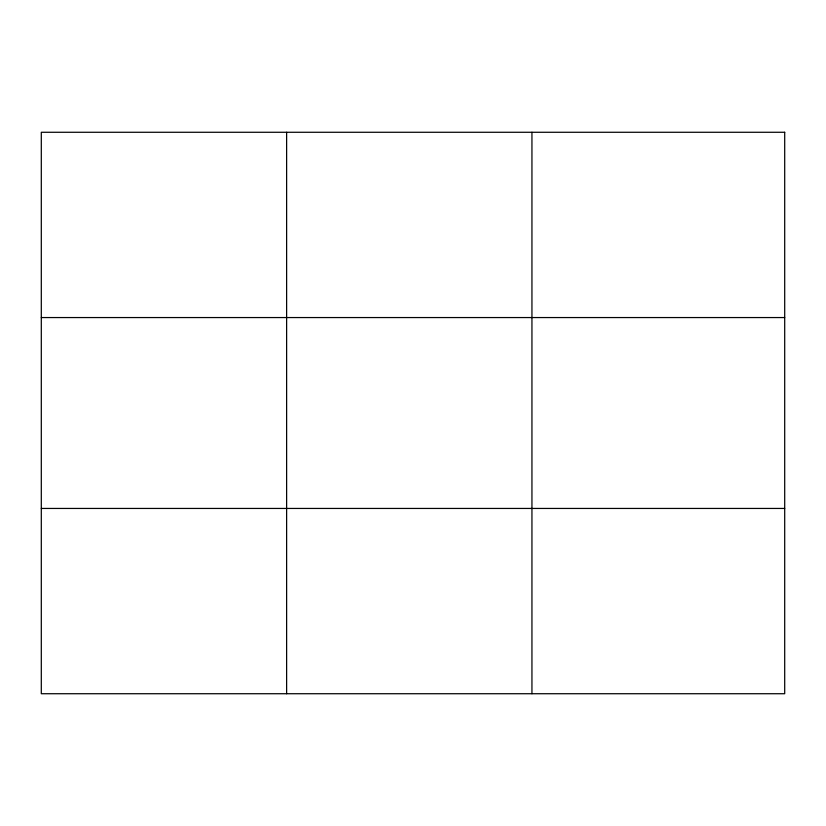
<?xml version="1.0" encoding="UTF-8"?>
<svg xmlns="http://www.w3.org/2000/svg" width="826" height="826" viewBox="0 0 826 826"><rect width="100%" height="100%" fill="white"/><g stroke="black" fill="none" stroke-linecap="round" stroke-linejoin="round"><path stroke-width="1.24" d="M286.622 693.726L286.622 132.274M531.944 693.726L531.944 132.274M41.3 317.556L784.7 317.556M41.3 508.444L784.7 508.444M784.7 132.274L784.7 693.726L41.3 693.726L41.3 132.274L784.7 132.274"/></g></svg>
